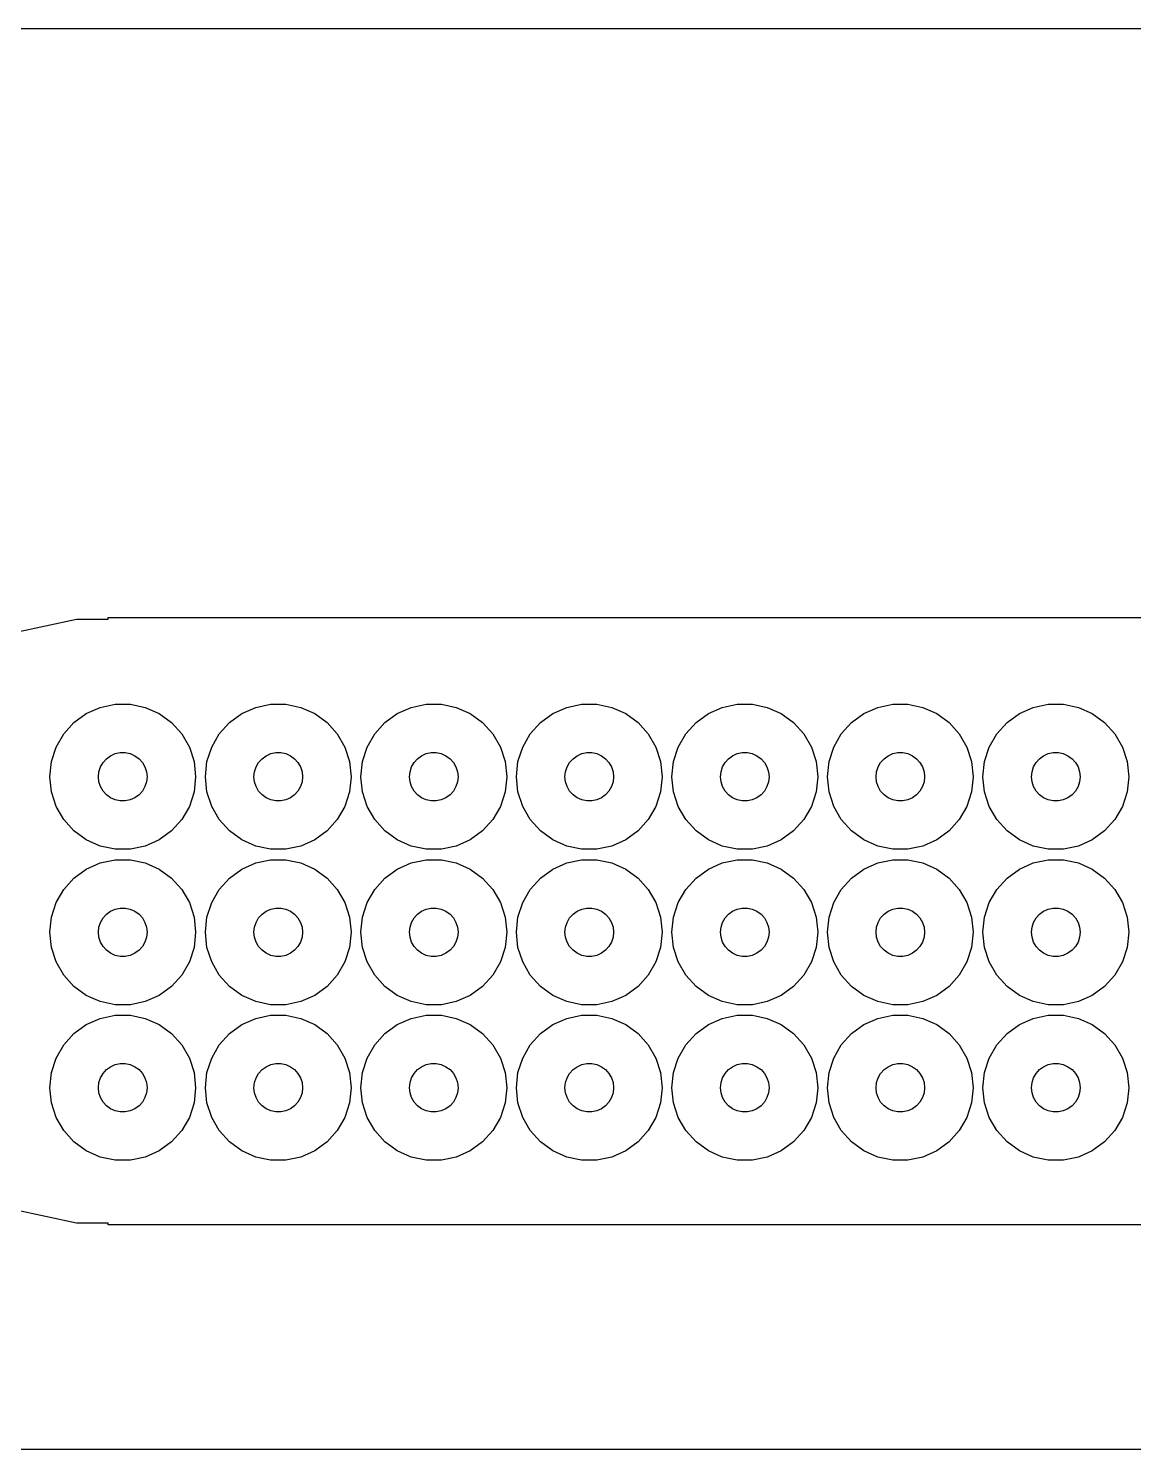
# Model space of a CAD drawing. Extents: x 0 to 479, y 0 to 339.
# Drawn here: x 89.6 to 180.6, y 90.1 to 207.1 of the extents above; entities that cross this region are included whole.
import ezdxf

# ---------------------------------------------------------------- set-up
doc = ezdxf.new("R2010")
doc.units = 0
doc.layers.add('Layer_1', color=7, linetype='CONTINUOUS')

msp = doc.modelspace()

# ---------------------------------------------------------------- linework, layer by layer
at = {"layer": 'Layer_1', "color": 7}
for points in [[(4.140485, 90.144778), (4.140485, 113.644773), (29.140486, 113.644773), (29.140486, 113.796778), (30.387488, 114.080778), (31.140487, 115.644769), (31.140487, 151.644782), (30.387488, 153.208773), (29.140486, 153.492773), (29.140486, 153.644778), (4.140485, 153.644778), (4.140485, 207.14477), (426.140493, 207.14477)], [(71.166485, 133.64479), (71.712486, 138.842787), (73.327486, 143.812776), (75.941487, 148.33979), (79.438486, 152.223789), (83.666485, 155.295778), (88.441485, 157.42077), (93.553486, 158.507777), (96.166486, 158.507777), (96.166486, 158.644768), (334.114493, 158.644768)], [(91.362558, 145.535884), (91.493558, 146.782883), (91.881559, 147.975893), (92.508558, 149.0629), (93.347557, 149.994882), (94.362558, 150.731906), (95.508558, 151.24191), (96.735559, 151.50288), (97.98956, 151.50288), (99.216557, 151.24191), (100.362557, 150.731906), (101.377558, 149.994882), (102.21656, 149.0629), (102.843559, 147.975893), (103.231558, 146.782883), (103.36256, 145.535884), (103.231558, 144.288885), (102.843559, 143.095904), (102.21656, 142.008897), (101.377558, 141.076886), (100.362557, 140.339891), (99.216557, 139.829887), (97.98956, 139.568888), (96.735559, 139.568888), (95.508558, 139.829887), (94.362558, 140.339891), (93.347557, 141.076886), (92.508558, 142.008897), (91.881559, 143.095904), (91.493558, 144.288885), (91.362558, 145.535884)], [(104.162558, 145.535884), (104.293557, 146.782883), (104.681559, 147.975893), (105.308558, 149.0629), (106.14756, 149.994882), (107.162558, 150.731906), (108.308558, 151.24191), (109.535559, 151.50288), (110.789559, 151.50288), (112.016557, 151.24191), (113.162557, 150.731906), (114.177558, 149.994882), (115.01656, 149.0629), (115.643559, 147.975893), (116.031558, 146.782883), (116.16256, 145.535884), (116.031558, 144.288885), (115.643559, 143.095904), (115.01656, 142.008897), (114.177558, 141.076886), (113.162557, 140.339891), (112.016557, 139.829887), (110.789559, 139.568888), (109.535559, 139.568888), (108.308558, 139.829887), (107.162558, 140.339891), (106.14756, 141.076886), (105.308558, 142.008897), (104.681559, 143.095904), (104.293557, 144.288885), (104.162558, 145.535884)], [(116.962558, 145.535884), (117.093557, 146.782883), (117.481559, 147.975893), (118.108558, 149.0629), (118.94756, 149.994882), (119.962557, 150.731906), (121.108557, 151.24191), (122.335558, 151.50288), (123.589559, 151.50288), (124.81656, 151.24191), (125.96256, 150.731906), (126.977558, 149.994882), (127.816559, 149.0629), (128.443558, 147.975893), (128.831557, 146.782883), (128.962559, 145.535884), (128.831557, 144.288885), (128.443558, 143.095904), (127.816559, 142.008897), (126.977558, 141.076886), (125.96256, 140.339891), (124.81656, 139.829887), (123.589559, 139.568888), (122.335558, 139.568888), (121.108557, 139.829887), (119.962557, 140.339891), (118.94756, 141.076886), (118.108558, 142.008897), (117.481559, 143.095904), (117.093557, 144.288885), (116.962558, 145.535884)], [(129.762558, 145.535884), (129.89356, 146.782883), (130.281559, 147.975893), (130.908558, 149.0629), (131.747559, 149.994882), (132.762557, 150.731906), (133.908557, 151.24191), (135.135558, 151.50288), (136.389559, 151.50288), (137.616559, 151.24191), (138.762559, 150.731906), (139.777557, 149.994882), (140.616559, 149.0629), (141.243558, 147.975893), (141.631557, 146.782883), (141.762559, 145.535884), (141.631557, 144.288885), (141.243558, 143.095904), (140.616559, 142.008897), (139.777557, 141.076886), (138.762559, 140.339891), (137.616559, 139.829887), (136.389559, 139.568888), (135.135558, 139.568888), (133.908557, 139.829887), (132.762557, 140.339891), (131.747559, 141.076886), (130.908558, 142.008897), (130.281559, 143.095904), (129.89356, 144.288885), (129.762558, 145.535884)], [(142.562557, 145.535884), (142.693559, 146.782883), (143.081558, 147.975893), (143.708557, 149.0629), (144.547559, 149.994882), (145.56256, 150.731906), (146.708557, 151.24191), (147.935558, 151.50288), (149.189559, 151.50288), (150.416559, 151.24191), (151.562559, 150.731906), (152.577557, 149.994882), (153.416559, 149.0629), (154.043558, 147.975893), (154.431557, 146.782883), (154.562559, 145.535884), (154.431557, 144.288885), (154.043558, 143.095904), (153.416559, 142.008897), (152.577557, 141.076886), (151.562559, 140.339891), (150.416559, 139.829887), (149.189559, 139.568888), (147.935558, 139.568888), (146.708557, 139.829887), (145.56256, 140.339891), (144.547559, 141.076886), (143.708557, 142.008897), (143.081558, 143.095904), (142.693559, 144.288885), (142.562557, 145.535884)], [(155.362557, 145.535884), (155.493559, 146.782883), (155.881558, 147.975893), (156.508557, 149.0629), (157.347559, 149.994882), (158.362557, 150.731906), (159.508557, 151.24191), (160.735558, 151.50288), (161.989558, 151.50288), (163.216559, 151.24191), (164.362559, 150.731906), (165.377557, 149.994882), (166.216559, 149.0629), (166.843558, 147.975893), (167.23156, 146.782883), (167.362559, 145.535884), (167.23156, 144.288885), (166.843558, 143.095904), (166.216559, 142.008897), (165.377557, 141.076886), (164.362559, 140.339891), (163.216559, 139.829887), (161.989558, 139.568888), (160.735558, 139.568888), (159.508557, 139.829887), (158.362557, 140.339891), (157.347559, 141.076886), (156.508557, 142.008897), (155.881558, 143.095904), (155.493559, 144.288885), (155.362557, 145.535884)], [(168.162557, 145.535884), (168.293559, 146.782883), (168.681558, 147.975893), (169.30856, 149.0629), (170.147559, 149.994882), (171.162559, 150.731906), (172.30856, 151.24191), (173.535557, 151.50288), (174.789558, 151.50288), (176.016559, 151.24191), (177.162559, 150.731906), (178.177557, 149.994882), (179.016558, 149.0629), (179.643557, 147.975893), (180.031559, 146.782883), (180.162558, 145.535884), (180.031559, 144.288885), (179.643557, 143.095904), (179.016558, 142.008897), (178.177557, 141.076886), (177.162559, 140.339891), (176.016559, 139.829887), (174.789558, 139.568888), (173.535557, 139.568888), (172.30856, 139.829887), (171.162559, 140.339891), (170.147559, 141.076886), (169.30856, 142.008897), (168.681558, 143.095904), (168.293559, 144.288885), (168.162557, 145.535884)], [(95.362559, 145.535884), (95.406557, 145.95188), (95.535558, 146.348882), (95.744558, 146.711904), (96.024559, 147.021897), (96.36256, 147.267882), (96.744559, 147.437893), (97.153558, 147.524902), (97.571557, 147.524902), (97.98056, 147.437893), (98.362559, 147.267882), (98.700559, 147.021897), (98.980558, 146.711904), (99.189557, 146.348882), (99.318558, 145.95188), (99.362559, 145.535884), (99.318558, 145.119889), (99.189557, 144.722887), (98.980558, 144.359892), (98.700559, 144.0499), (98.362559, 143.803886), (97.98056, 143.633904), (97.571557, 143.546895), (97.153558, 143.546895), (96.744559, 143.633904), (96.36256, 143.803886), (96.024559, 144.0499), (95.744558, 144.359892), (95.535558, 144.722887), (95.406557, 145.119889), (95.362559, 145.535884)], [(108.162559, 145.535884), (108.206557, 145.95188), (108.335558, 146.348882), (108.544558, 146.711904), (108.824559, 147.021897), (109.16256, 147.267882), (109.544559, 147.437893), (109.953558, 147.524902), (110.371557, 147.524902), (110.780559, 147.437893), (111.162558, 147.267882), (111.500559, 147.021897), (111.780557, 146.711904), (111.98956, 146.348882), (112.118558, 145.95188), (112.162559, 145.535884), (112.118558, 145.119889), (111.98956, 144.722887), (111.780557, 144.359892), (111.500559, 144.0499), (111.162558, 143.803886), (110.780559, 143.633904), (110.371557, 143.546895), (109.953558, 143.546895), (109.544559, 143.633904), (109.16256, 143.803886), (108.824559, 144.0499), (108.544558, 144.359892), (108.335558, 144.722887), (108.206557, 145.119889), (108.162559, 145.535884)], [(120.962558, 145.535884), (121.00656, 145.95188), (121.135558, 146.348882), (121.344557, 146.711904), (121.624558, 147.021897), (121.962559, 147.267882), (122.344558, 147.437893), (122.753557, 147.524902), (123.17156, 147.524902), (123.580559, 147.437893), (123.962558, 147.267882), (124.300559, 147.021897), (124.58056, 146.711904), (124.789559, 146.348882), (124.918557, 145.95188), (124.962559, 145.535884), (124.918557, 145.119889), (124.789559, 144.722887), (124.58056, 144.359892), (124.300559, 144.0499), (123.962558, 143.803886), (123.580559, 143.633904), (123.17156, 143.546895), (122.753557, 143.546895), (122.344558, 143.633904), (121.962559, 143.803886), (121.624558, 144.0499), (121.344557, 144.359892), (121.135558, 144.722887), (121.00656, 145.119889), (120.962558, 145.535884)], [(133.762558, 145.535884), (133.806559, 145.95188), (133.935557, 146.348882), (134.144557, 146.711904), (134.424558, 147.021897), (134.762559, 147.267882), (135.144558, 147.437893), (135.553557, 147.524902), (135.971559, 147.524902), (136.380559, 147.437893), (136.762558, 147.267882), (137.100558, 147.021897), (137.380559, 146.711904), (137.589559, 146.348882), (137.718557, 145.95188), (137.762559, 145.535884), (137.718557, 145.119889), (137.589559, 144.722887), (137.380559, 144.359892), (137.100558, 144.0499), (136.762558, 143.803886), (136.380559, 143.633904), (135.971559, 143.546895), (135.553557, 143.546895), (135.144558, 143.633904), (134.762559, 143.803886), (134.424558, 144.0499), (134.144557, 144.359892), (133.935557, 144.722887), (133.806559, 145.119889), (133.762558, 145.535884)], [(146.562558, 145.535884), (146.606559, 145.95188), (146.735557, 146.348882), (146.94456, 146.711904), (147.224558, 147.021897), (147.562559, 147.267882), (147.944558, 147.437893), (148.35356, 147.524902), (148.771559, 147.524902), (149.180558, 147.437893), (149.562558, 147.267882), (149.900558, 147.021897), (150.180559, 146.711904), (150.389559, 146.348882), (150.518557, 145.95188), (150.562558, 145.535884), (150.518557, 145.119889), (150.389559, 144.722887), (150.180559, 144.359892), (149.900558, 144.0499), (149.562558, 143.803886), (149.180558, 143.633904), (148.771559, 143.546895), (148.35356, 143.546895), (147.944558, 143.633904), (147.562559, 143.803886), (147.224558, 144.0499), (146.94456, 144.359892), (146.735557, 144.722887), (146.606559, 145.119889), (146.562558, 145.535884)], [(159.362558, 145.535884), (159.406559, 145.95188), (159.53556, 146.348882), (159.74456, 146.711904), (160.024558, 147.021897), (160.362559, 147.267882), (160.744558, 147.437893), (161.15356, 147.524902), (161.571559, 147.524902), (161.980558, 147.437893), (162.362557, 147.267882), (162.700558, 147.021897), (162.980559, 146.711904), (163.189559, 146.348882), (163.318557, 145.95188), (163.362558, 145.535884), (163.318557, 145.119889), (163.189559, 144.722887), (162.980559, 144.359892), (162.700558, 144.0499), (162.362557, 143.803886), (161.980558, 143.633904), (161.571559, 143.546895), (161.15356, 143.546895), (160.744558, 143.633904), (160.362559, 143.803886), (160.024558, 144.0499), (159.74456, 144.359892), (159.53556, 144.722887), (159.406559, 145.119889), (159.362558, 145.535884)], [(172.162557, 145.535884), (172.206559, 145.95188), (172.33556, 146.348882), (172.544559, 146.711904), (172.824558, 147.021897), (173.162558, 147.267882), (173.544557, 147.437893), (173.953559, 147.524902), (174.371559, 147.524902), (174.780558, 147.437893), (175.162557, 147.267882), (175.500558, 147.021897), (175.780559, 146.711904), (175.989559, 146.348882), (176.11856, 145.95188), (176.162558, 145.535884), (176.11856, 145.119889), (175.989559, 144.722887), (175.780559, 144.359892), (175.500558, 144.0499), (175.162557, 143.803886), (174.780558, 143.633904), (174.371559, 143.546895), (173.953559, 143.546895), (173.544557, 143.633904), (173.162558, 143.803886), (172.824558, 144.0499), (172.544559, 144.359892), (172.33556, 144.722887), (172.206559, 145.119889), (172.162557, 145.535884)], [(91.362558, 132.735893), (91.493558, 133.982892), (91.881559, 135.175902), (92.508558, 136.26288), (93.347557, 137.194891), (94.362558, 137.931886), (95.508558, 138.44189), (96.735559, 138.702889), (97.98956, 138.702889), (99.216557, 138.44189), (100.362557, 137.931886), (101.377558, 137.194891), (102.21656, 136.26288), (102.843559, 135.175902), (103.231558, 133.982892), (103.36256, 132.735893), (103.231558, 131.488894), (102.843559, 130.295884), (102.21656, 129.208905), (101.377558, 128.276895), (100.362557, 127.5399), (99.216557, 127.029896), (97.98956, 126.768897), (96.735559, 126.768897), (95.508558, 127.029896), (94.362558, 127.5399), (93.347557, 128.276895), (92.508558, 129.208905), (91.881559, 130.295884), (91.493558, 131.488894), (91.362558, 132.735893)], [(104.162558, 132.735893), (104.293557, 133.982892), (104.681559, 135.175902), (105.308558, 136.26288), (106.14756, 137.194891), (107.162558, 137.931886), (108.308558, 138.44189), (109.535559, 138.702889), (110.789559, 138.702889), (112.016557, 138.44189), (113.162557, 137.931886), (114.177558, 137.194891), (115.01656, 136.26288), (115.643559, 135.175902), (116.031558, 133.982892), (116.16256, 132.735893), (116.031558, 131.488894), (115.643559, 130.295884), (115.01656, 129.208905), (114.177558, 128.276895), (113.162557, 127.5399), (112.016557, 127.029896), (110.789559, 126.768897), (109.535559, 126.768897), (108.308558, 127.029896), (107.162558, 127.5399), (106.14756, 128.276895), (105.308558, 129.208905), (104.681559, 130.295884), (104.293557, 131.488894), (104.162558, 132.735893)], [(116.962558, 132.735893), (117.093557, 133.982892), (117.481559, 135.175902), (118.108558, 136.26288), (118.94756, 137.194891), (119.962557, 137.931886), (121.108557, 138.44189), (122.335558, 138.702889), (123.589559, 138.702889), (124.81656, 138.44189), (125.96256, 137.931886), (126.977558, 137.194891), (127.816559, 136.26288), (128.443558, 135.175902), (128.831557, 133.982892), (128.962559, 132.735893), (128.831557, 131.488894), (128.443558, 130.295884), (127.816559, 129.208905), (126.977558, 128.276895), (125.96256, 127.5399), (124.81656, 127.029896), (123.589559, 126.768897), (122.335558, 126.768897), (121.108557, 127.029896), (119.962557, 127.5399), (118.94756, 128.276895), (118.108558, 129.208905), (117.481559, 130.295884), (117.093557, 131.488894), (116.962558, 132.735893)], [(129.762558, 132.735893), (129.89356, 133.982892), (130.281559, 135.175902), (130.908558, 136.26288), (131.747559, 137.194891), (132.762557, 137.931886), (133.908557, 138.44189), (135.135558, 138.702889), (136.389559, 138.702889), (137.616559, 138.44189), (138.762559, 137.931886), (139.777557, 137.194891), (140.616559, 136.26288), (141.243558, 135.175902), (141.631557, 133.982892), (141.762559, 132.735893), (141.631557, 131.488894), (141.243558, 130.295884), (140.616559, 129.208905), (139.777557, 128.276895), (138.762559, 127.5399), (137.616559, 127.029896), (136.389559, 126.768897), (135.135558, 126.768897), (133.908557, 127.029896), (132.762557, 127.5399), (131.747559, 128.276895), (130.908558, 129.208905), (130.281559, 130.295884), (129.89356, 131.488894), (129.762558, 132.735893)], [(142.562557, 132.735893), (142.693559, 133.982892), (143.081558, 135.175902), (143.708557, 136.26288), (144.547559, 137.194891), (145.56256, 137.931886), (146.708557, 138.44189), (147.935558, 138.702889), (149.189559, 138.702889), (150.416559, 138.44189), (151.562559, 137.931886), (152.577557, 137.194891), (153.416559, 136.26288), (154.043558, 135.175902), (154.431557, 133.982892), (154.562559, 132.735893), (154.431557, 131.488894), (154.043558, 130.295884), (153.416559, 129.208905), (152.577557, 128.276895), (151.562559, 127.5399), (150.416559, 127.029896), (149.189559, 126.768897), (147.935558, 126.768897), (146.708557, 127.029896), (145.56256, 127.5399), (144.547559, 128.276895), (143.708557, 129.208905), (143.081558, 130.295884), (142.693559, 131.488894), (142.562557, 132.735893)], [(155.362557, 132.735893), (155.493559, 133.982892), (155.881558, 135.175902), (156.508557, 136.26288), (157.347559, 137.194891), (158.362557, 137.931886), (159.508557, 138.44189), (160.735558, 138.702889), (161.989558, 138.702889), (163.216559, 138.44189), (164.362559, 137.931886), (165.377557, 137.194891), (166.216559, 136.26288), (166.843558, 135.175902), (167.23156, 133.982892), (167.362559, 132.735893), (167.23156, 131.488894), (166.843558, 130.295884), (166.216559, 129.208905), (165.377557, 128.276895), (164.362559, 127.5399), (163.216559, 127.029896), (161.989558, 126.768897), (160.735558, 126.768897), (159.508557, 127.029896), (158.362557, 127.5399), (157.347559, 128.276895), (156.508557, 129.208905), (155.881558, 130.295884), (155.493559, 131.488894), (155.362557, 132.735893)], [(168.162557, 132.735893), (168.293559, 133.982892), (168.681558, 135.175902), (169.30856, 136.26288), (170.147559, 137.194891), (171.162559, 137.931886), (172.30856, 138.44189), (173.535557, 138.702889), (174.789558, 138.702889), (176.016559, 138.44189), (177.162559, 137.931886), (178.177557, 137.194891), (179.016558, 136.26288), (179.643557, 135.175902), (180.031559, 133.982892), (180.162558, 132.735893), (180.031559, 131.488894), (179.643557, 130.295884), (179.016558, 129.208905), (178.177557, 128.276895), (177.162559, 127.5399), (176.016559, 127.029896), (174.789558, 126.768897), (173.535557, 126.768897), (172.30856, 127.029896), (171.162559, 127.5399), (170.147559, 128.276895), (169.30856, 129.208905), (168.681558, 130.295884), (168.293559, 131.488894), (168.162557, 132.735893)], [(95.362559, 132.735893), (95.406557, 133.151888), (95.535558, 133.54889), (95.744558, 133.911885), (96.024559, 134.221906), (96.36256, 134.467891), (96.744559, 134.637901), (97.153558, 134.724882), (97.571557, 134.724882), (97.98056, 134.637901), (98.362559, 134.467891), (98.700559, 134.221906), (98.980558, 133.911885), (99.189557, 133.54889), (99.318558, 133.151888), (99.362559, 132.735893), (99.318558, 132.319897), (99.189557, 131.922895), (98.980558, 131.559901), (98.700559, 131.24988), (98.362559, 131.003895), (97.98056, 130.833884), (97.571557, 130.746904), (97.153558, 130.746904), (96.744559, 130.833884), (96.36256, 131.003895), (96.024559, 131.24988), (95.744558, 131.559901), (95.535558, 131.922895), (95.406557, 132.319897), (95.362559, 132.735893)], [(108.162559, 132.735893), (108.206557, 133.151888), (108.335558, 133.54889), (108.544558, 133.911885), (108.824559, 134.221906), (109.16256, 134.467891), (109.544559, 134.637901), (109.953558, 134.724882), (110.371557, 134.724882), (110.780559, 134.637901), (111.162558, 134.467891), (111.500559, 134.221906), (111.780557, 133.911885), (111.98956, 133.54889), (112.118558, 133.151888), (112.162559, 132.735893), (112.118558, 132.319897), (111.98956, 131.922895), (111.780557, 131.559901), (111.500559, 131.24988), (111.162558, 131.003895), (110.780559, 130.833884), (110.371557, 130.746904), (109.953558, 130.746904), (109.544559, 130.833884), (109.16256, 131.003895), (108.824559, 131.24988), (108.544558, 131.559901), (108.335558, 131.922895), (108.206557, 132.319897), (108.162559, 132.735893)], [(120.962558, 132.735893), (121.00656, 133.151888), (121.135558, 133.54889), (121.344557, 133.911885), (121.624558, 134.221906), (121.962559, 134.467891), (122.344558, 134.637901), (122.753557, 134.724882), (123.17156, 134.724882), (123.580559, 134.637901), (123.962558, 134.467891), (124.300559, 134.221906), (124.58056, 133.911885), (124.789559, 133.54889), (124.918557, 133.151888), (124.962559, 132.735893), (124.918557, 132.319897), (124.789559, 131.922895), (124.58056, 131.559901), (124.300559, 131.24988), (123.962558, 131.003895), (123.580559, 130.833884), (123.17156, 130.746904), (122.753557, 130.746904), (122.344558, 130.833884), (121.962559, 131.003895), (121.624558, 131.24988), (121.344557, 131.559901), (121.135558, 131.922895), (121.00656, 132.319897), (120.962558, 132.735893)], [(133.762558, 132.735893), (133.806559, 133.151888), (133.935557, 133.54889), (134.144557, 133.911885), (134.424558, 134.221906), (134.762559, 134.467891), (135.144558, 134.637901), (135.553557, 134.724882), (135.971559, 134.724882), (136.380559, 134.637901), (136.762558, 134.467891), (137.100558, 134.221906), (137.380559, 133.911885), (137.589559, 133.54889), (137.718557, 133.151888), (137.762559, 132.735893), (137.718557, 132.319897), (137.589559, 131.922895), (137.380559, 131.559901), (137.100558, 131.24988), (136.762558, 131.003895), (136.380559, 130.833884), (135.971559, 130.746904), (135.553557, 130.746904), (135.144558, 130.833884), (134.762559, 131.003895), (134.424558, 131.24988), (134.144557, 131.559901), (133.935557, 131.922895), (133.806559, 132.319897), (133.762558, 132.735893)], [(146.562558, 132.735893), (146.606559, 133.151888), (146.735557, 133.54889), (146.94456, 133.911885), (147.224558, 134.221906), (147.562559, 134.467891), (147.944558, 134.637901), (148.35356, 134.724882), (148.771559, 134.724882), (149.180558, 134.637901), (149.562558, 134.467891), (149.900558, 134.221906), (150.180559, 133.911885), (150.389559, 133.54889), (150.518557, 133.151888), (150.562558, 132.735893), (150.518557, 132.319897), (150.389559, 131.922895), (150.180559, 131.559901), (149.900558, 131.24988), (149.562558, 131.003895), (149.180558, 130.833884), (148.771559, 130.746904), (148.35356, 130.746904), (147.944558, 130.833884), (147.562559, 131.003895), (147.224558, 131.24988), (146.94456, 131.559901), (146.735557, 131.922895), (146.606559, 132.319897), (146.562558, 132.735893)], [(159.362558, 132.735893), (159.406559, 133.151888), (159.53556, 133.54889), (159.74456, 133.911885), (160.024558, 134.221906), (160.362559, 134.467891), (160.744558, 134.637901), (161.15356, 134.724882), (161.571559, 134.724882), (161.980558, 134.637901), (162.362557, 134.467891), (162.700558, 134.221906), (162.980559, 133.911885), (163.189559, 133.54889), (163.318557, 133.151888), (163.362558, 132.735893), (163.318557, 132.319897), (163.189559, 131.922895), (162.980559, 131.559901), (162.700558, 131.24988), (162.362557, 131.003895), (161.980558, 130.833884), (161.571559, 130.746904), (161.15356, 130.746904), (160.744558, 130.833884), (160.362559, 131.003895), (160.024558, 131.24988), (159.74456, 131.559901), (159.53556, 131.922895), (159.406559, 132.319897), (159.362558, 132.735893)], [(172.162557, 132.735893), (172.206559, 133.151888), (172.33556, 133.54889), (172.544559, 133.911885), (172.824558, 134.221906), (173.162558, 134.467891), (173.544557, 134.637901), (173.953559, 134.724882), (174.371559, 134.724882), (174.780558, 134.637901), (175.162557, 134.467891), (175.500558, 134.221906), (175.780559, 133.911885), (175.989559, 133.54889), (176.11856, 133.151888), (176.162558, 132.735893), (176.11856, 132.319897), (175.989559, 131.922895), (175.780559, 131.559901), (175.500558, 131.24988), (175.162557, 131.003895), (174.780558, 130.833884), (174.371559, 130.746904), (173.953559, 130.746904), (173.544557, 130.833884), (173.162558, 131.003895), (172.824558, 131.24988), (172.544559, 131.559901), (172.33556, 131.922895), (172.206559, 132.319897), (172.162557, 132.735893)], [(334.114493, 108.644783), (96.166486, 108.644783), (96.166486, 108.781774), (93.553486, 108.781774), (88.441485, 109.868781), (83.666485, 111.993773), (79.438486, 115.06579), (75.941487, 118.949789), (73.327486, 123.476774), (71.712486, 128.446764), (71.166485, 133.64479)], [(91.362558, 119.935902), (91.493558, 121.1829), (91.881559, 122.375882), (92.508558, 123.462889), (93.347557, 124.3949), (94.362558, 125.131895), (95.508558, 125.641899), (96.735559, 125.902898), (97.98956, 125.902898), (99.216557, 125.641899), (100.362557, 125.131895), (101.377558, 124.3949), (102.21656, 123.462889), (102.843559, 122.375882), (103.231558, 121.1829), (103.36256, 119.935902), (103.231558, 118.688903), (102.843559, 117.495893), (102.21656, 116.408886), (101.377558, 115.476903), (100.362557, 114.739908), (99.216557, 114.229904), (97.98956, 113.968905), (96.735559, 113.968905), (95.508558, 114.229904), (94.362558, 114.73988), (93.347557, 115.476903), (92.508558, 116.408886), (91.881559, 117.495893), (91.493558, 118.688903), (91.362558, 119.935902)], [(104.162558, 119.935902), (104.293557, 121.1829), (104.681559, 122.375882), (105.308558, 123.462889), (106.14756, 124.3949), (107.162558, 125.131895), (108.308558, 125.641899), (109.535559, 125.902898), (110.789559, 125.902898), (112.016557, 125.641899), (113.162557, 125.131895), (114.177558, 124.3949), (115.01656, 123.462889), (115.643559, 122.375882), (116.031558, 121.1829), (116.16256, 119.935902), (116.031558, 118.688903), (115.643559, 117.495893), (115.01656, 116.408886), (114.177558, 115.476903), (113.162557, 114.739908), (112.016557, 114.229904), (110.789559, 113.968905), (109.535559, 113.968905), (108.308558, 114.229904), (107.162558, 114.73988), (106.14756, 115.476903), (105.308558, 116.408886), (104.681559, 117.495893), (104.293557, 118.688903), (104.162558, 119.935902)], [(116.962558, 119.935902), (117.093557, 121.1829), (117.481559, 122.375882), (118.108558, 123.462889), (118.94756, 124.3949), (119.962557, 125.131895), (121.108557, 125.641899), (122.335558, 125.902898), (123.589559, 125.902898), (124.81656, 125.641899), (125.96256, 125.131895), (126.977558, 124.3949), (127.816559, 123.462889), (128.443558, 122.375882), (128.831557, 121.1829), (128.962559, 119.935902), (128.831557, 118.688903), (128.443558, 117.495893), (127.816559, 116.408886), (126.977558, 115.476903), (125.96256, 114.739908), (124.81656, 114.229904), (123.589559, 113.968905), (122.335558, 113.968905), (121.108557, 114.229904), (119.962557, 114.73988), (118.94756, 115.476903), (118.108558, 116.408886), (117.481559, 117.495893), (117.093557, 118.688903), (116.962558, 119.935902)], [(129.762558, 119.935902), (129.89356, 121.1829), (130.281559, 122.375882), (130.908558, 123.462889), (131.747559, 124.3949), (132.762557, 125.131895), (133.908557, 125.641899), (135.135558, 125.902898), (136.389559, 125.902898), (137.616559, 125.641899), (138.762559, 125.131895), (139.777557, 124.3949), (140.616559, 123.462889), (141.243558, 122.375882), (141.631557, 121.1829), (141.762559, 119.935902), (141.631557, 118.688903), (141.243558, 117.495893), (140.616559, 116.408886), (139.777557, 115.476903), (138.762559, 114.739908), (137.616559, 114.229904), (136.389559, 113.968905), (135.135558, 113.968905), (133.908557, 114.229904), (132.762557, 114.73988), (131.747559, 115.476903), (130.908558, 116.408886), (130.281559, 117.495893), (129.89356, 118.688903), (129.762558, 119.935902)], [(142.562557, 119.935902), (142.693559, 121.1829), (143.081558, 122.375882), (143.708557, 123.462889), (144.547559, 124.3949), (145.56256, 125.131895), (146.708557, 125.641899), (147.935558, 125.902898), (149.189559, 125.902898), (150.416559, 125.641899), (151.562559, 125.131895), (152.577557, 124.3949), (153.416559, 123.462889), (154.043558, 122.375882), (154.431557, 121.1829), (154.562559, 119.935902), (154.431557, 118.688903), (154.043558, 117.495893), (153.416559, 116.408886), (152.577557, 115.476903), (151.562559, 114.739908), (150.416559, 114.229904), (149.189559, 113.968905), (147.935558, 113.968905), (146.708557, 114.229904), (145.56256, 114.73988), (144.547559, 115.476903), (143.708557, 116.408886), (143.081558, 117.495893), (142.693559, 118.688903), (142.562557, 119.935902)], [(155.362557, 119.935902), (155.493559, 121.1829), (155.881558, 122.375882), (156.508557, 123.462889), (157.347559, 124.3949), (158.362557, 125.131895), (159.508557, 125.641899), (160.735558, 125.902898), (161.989558, 125.902898), (163.216559, 125.641899), (164.362559, 125.131895), (165.377557, 124.3949), (166.216559, 123.462889), (166.843558, 122.375882), (167.23156, 121.1829), (167.362559, 119.935902), (167.23156, 118.688903), (166.843558, 117.495893), (166.216559, 116.408886), (165.377557, 115.476903), (164.362559, 114.739908), (163.216559, 114.229904), (161.989558, 113.968905), (160.735558, 113.968905), (159.508557, 114.229904), (158.362557, 114.73988), (157.347559, 115.476903), (156.508557, 116.408886), (155.881558, 117.495893), (155.493559, 118.688903), (155.362557, 119.935902)], [(168.162557, 119.935902), (168.293559, 121.1829), (168.681558, 122.375882), (169.30856, 123.462889), (170.147559, 124.3949), (171.162559, 125.131895), (172.30856, 125.641899), (173.535557, 125.902898), (174.789558, 125.902898), (176.016559, 125.641899), (177.162559, 125.131895), (178.177557, 124.3949), (179.016558, 123.462889), (179.643557, 122.375882), (180.031559, 121.1829), (180.162558, 119.935902), (180.031559, 118.688903), (179.643557, 117.495893), (179.016558, 116.408886), (178.177557, 115.476903), (177.162559, 114.739908), (176.016559, 114.229904), (174.789558, 113.968905), (173.535557, 113.968905), (172.30856, 114.229904), (171.162559, 114.73988), (170.147559, 115.476903), (169.30856, 116.408886), (168.681558, 117.495893), (168.293559, 118.688903), (168.162557, 119.935902)], [(95.362559, 119.935902), (95.406557, 120.351897), (95.535558, 120.748899), (95.744558, 121.111893), (96.024559, 121.421886), (96.36256, 121.667899), (96.744559, 121.837882), (97.153558, 121.924891), (97.571557, 121.924891), (97.98056, 121.837882), (98.362559, 121.667899), (98.700559, 121.421886), (98.980558, 121.111893), (99.189557, 120.748899), (99.318558, 120.351897), (99.362559, 119.935902), (99.318558, 119.519906), (99.189557, 119.122904), (98.980558, 118.759882), (98.700559, 118.449889), (98.362559, 118.203904), (97.98056, 118.033893), (97.571557, 117.946884), (97.153558, 117.946884), (96.744559, 118.033893), (96.36256, 118.203904), (96.024559, 118.449889), (95.744558, 118.759882), (95.535558, 119.122904), (95.406557, 119.519906), (95.362559, 119.935902)], [(108.162559, 119.935902), (108.206557, 120.351897), (108.335558, 120.748899), (108.544558, 121.111893), (108.824559, 121.421886), (109.16256, 121.667899), (109.544559, 121.837882), (109.953558, 121.924891), (110.371557, 121.924891), (110.780559, 121.837882), (111.162558, 121.667899), (111.500559, 121.421886), (111.780557, 121.111893), (111.98956, 120.748899), (112.118558, 120.351897), (112.162559, 119.935902), (112.118558, 119.519906), (111.98956, 119.122904), (111.780557, 118.759882), (111.500559, 118.449889), (111.162558, 118.203904), (110.780559, 118.033893), (110.371557, 117.946884), (109.953558, 117.946884), (109.544559, 118.033893), (109.16256, 118.203904), (108.824559, 118.449889), (108.544558, 118.759882), (108.335558, 119.122904), (108.206557, 119.519906), (108.162559, 119.935902)], [(120.962558, 119.935902), (121.00656, 120.351897), (121.135558, 120.748899), (121.344557, 121.111893), (121.624558, 121.421886), (121.962559, 121.667899), (122.344558, 121.837882), (122.753557, 121.924891), (123.17156, 121.924891), (123.580559, 121.837882), (123.962558, 121.667899), (124.300559, 121.421886), (124.58056, 121.111893), (124.789559, 120.748899), (124.918557, 120.351897), (124.962559, 119.935902), (124.918557, 119.519906), (124.789559, 119.122904), (124.58056, 118.759882), (124.300559, 118.449889), (123.962558, 118.203904), (123.580559, 118.033893), (123.17156, 117.946884), (122.753557, 117.946884), (122.344558, 118.033893), (121.962559, 118.203904), (121.624558, 118.449889), (121.344557, 118.759882), (121.135558, 119.122904), (121.00656, 119.519906), (120.962558, 119.935902)], [(133.762558, 119.935902), (133.806559, 120.351897), (133.935557, 120.748899), (134.144557, 121.111893), (134.424558, 121.421886), (134.762559, 121.667899), (135.144558, 121.837882), (135.553557, 121.924891), (135.971559, 121.924891), (136.380559, 121.837882), (136.762558, 121.667899), (137.100558, 121.421886), (137.380559, 121.111893), (137.589559, 120.748899), (137.718557, 120.351897), (137.762559, 119.935902), (137.718557, 119.519906), (137.589559, 119.122904), (137.380559, 118.759882), (137.100558, 118.449889), (136.762558, 118.203904), (136.380559, 118.033893), (135.971559, 117.946884), (135.553557, 117.946884), (135.144558, 118.033893), (134.762559, 118.203904), (134.424558, 118.449889), (134.144557, 118.759882), (133.935557, 119.122904), (133.806559, 119.519906), (133.762558, 119.935902)], [(146.562558, 119.935902), (146.606559, 120.351897), (146.735557, 120.748899), (146.94456, 121.111893), (147.224558, 121.421886), (147.562559, 121.667899), (147.944558, 121.837882), (148.35356, 121.924891), (148.771559, 121.924891), (149.180558, 121.837882), (149.562558, 121.667899), (149.900558, 121.421886), (150.180559, 121.111893), (150.389559, 120.748899), (150.518557, 120.351897), (150.562558, 119.935902), (150.518557, 119.519906), (150.389559, 119.122904), (150.180559, 118.759882), (149.900558, 118.449889), (149.562558, 118.203904), (149.180558, 118.033893), (148.771559, 117.946884), (148.35356, 117.946884), (147.944558, 118.033893), (147.562559, 118.203904), (147.224558, 118.449889), (146.94456, 118.759882), (146.735557, 119.122904), (146.606559, 119.519906), (146.562558, 119.935902)], [(159.362558, 119.935902), (159.406559, 120.351897), (159.53556, 120.748899), (159.74456, 121.111893), (160.024558, 121.421886), (160.362559, 121.667899), (160.744558, 121.837882), (161.15356, 121.924891), (161.571559, 121.924891), (161.980558, 121.837882), (162.362557, 121.667899), (162.700558, 121.421886), (162.980559, 121.111893), (163.189559, 120.748899), (163.318557, 120.351897), (163.362558, 119.935902), (163.318557, 119.519906), (163.189559, 119.122904), (162.980559, 118.759882), (162.700558, 118.449889), (162.362557, 118.203904), (161.980558, 118.033893), (161.571559, 117.946884), (161.15356, 117.946884), (160.744558, 118.033893), (160.362559, 118.203904), (160.024558, 118.449889), (159.74456, 118.759882), (159.53556, 119.122904), (159.406559, 119.519906), (159.362558, 119.935902)], [(172.162557, 119.935902), (172.206559, 120.351897), (172.33556, 120.748899), (172.544559, 121.111893), (172.824558, 121.421886), (173.162558, 121.667899), (173.544557, 121.837882), (173.953559, 121.924891), (174.371559, 121.924891), (174.780558, 121.837882), (175.162557, 121.667899), (175.500558, 121.421886), (175.780559, 121.111893), (175.989559, 120.748899), (176.11856, 120.351897), (176.162558, 119.935902), (176.11856, 119.519906), (175.989559, 119.122904), (175.780559, 118.759882), (175.500558, 118.449889), (175.162557, 118.203904), (174.780558, 118.033893), (174.371559, 117.946884), (173.953559, 117.946884), (173.544557, 118.033893), (173.162558, 118.203904), (172.824558, 118.449889), (172.544559, 118.759882), (172.33556, 119.122904), (172.206559, 119.519906), (172.162557, 119.935902)], [(426.140493, 90.144778), (4.140485, 90.144778)]]:
    msp.add_lwpolyline(points, dxfattribs=at)

doc.saveas('drawing.dxf')
